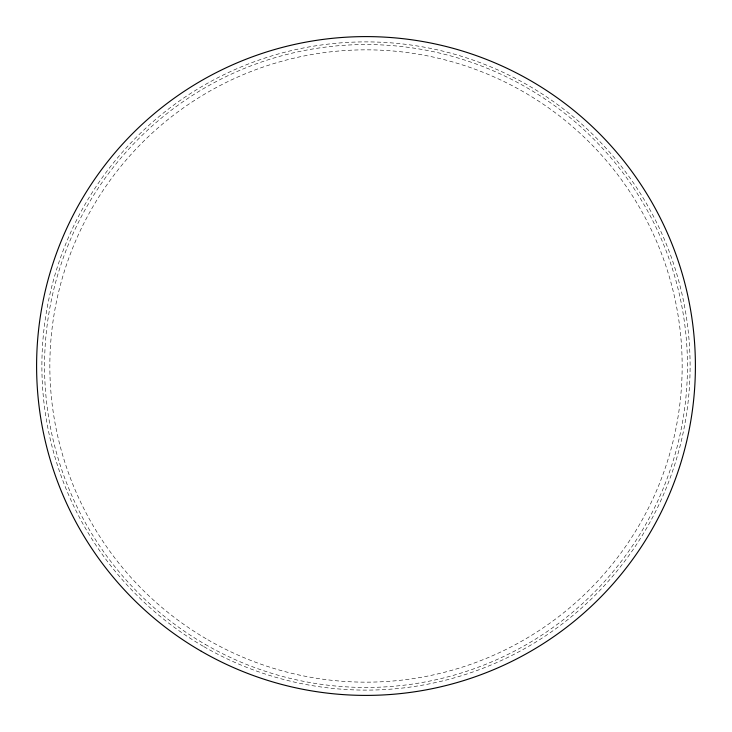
<?xml version="1.0" encoding="UTF-8"?>
<svg xmlns="http://www.w3.org/2000/svg" width="732" height="732" viewBox="0 0 732 732"><rect width="100%" height="100%" fill="white"/><g stroke="black" fill="none" stroke-linecap="round" stroke-linejoin="round"><path stroke-width="0.55" stroke-dasharray="3.66 2.75" d="M207.925 639.805A316.16 316.16 0 0 0 682.16 366A316.16 316.16 0 0 0 207.925 92.195A316.16 316.16 0 0 0 207.925 639.805M205.271 644.389A321.458 321.458 0 0 0 687.458 366A321.458 321.458 0 0 0 205.271 87.611A321.458 321.458 0 0 0 205.271 644.389M203.944 646.685A324.102 324.102 0 0 0 690.102 366A324.102 324.102 0 0 0 203.944 85.315A324.102 324.102 0 0 0 203.944 646.685"/><path stroke-width="1.1" d="M201.3 651.27A329.4 329.4 0 0 0 695.4 366A329.4 329.4 0 0 0 201.3 80.73A329.4 329.4 0 0 0 201.3 651.27"/></g></svg>
